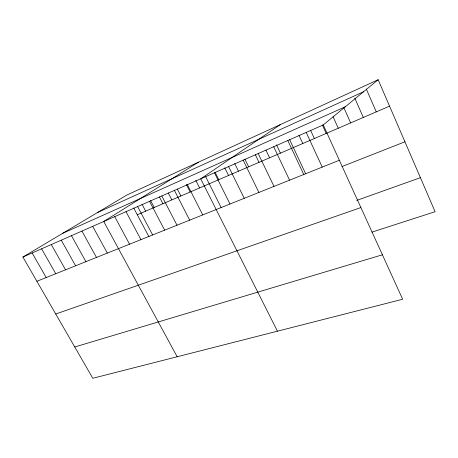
<?xml version="1.0" encoding="UTF-8"?>
<svg xmlns="http://www.w3.org/2000/svg" width="458" height="458" viewBox="0 0 458 458"><rect width="100%" height="100%" fill="white"/><g stroke="black" fill="none" stroke-linecap="round" stroke-linejoin="round"><path stroke-width="0.69" d="M323.262 124.931L402.651 299.257L92.797 378.274L22.9 257.041L323.262 124.931L378.148 79.726L435.1 211.716L371.936 232.12M280.348 124.605L200.719 178.832L277.439 331.186M198.411 162.201L103.726 221.489L177.166 356.759M22.9 257.041L126.826 195.045L378.148 79.726M97.577 212.495L363.56 91.743M62.649 233.328L345.28 106.794M137.291 214.768L389.552 106.153M36.88 281.286L339.349 160.254M342.023 166.535L404.929 141.797M356.702 200.409L420.415 177.675M55.75 314.011L360.893 207.56M74.757 346.981L382.407 254.797M32.134 252.976L46.212 277.554M41.598 248.814L55.767 273.729M51.302 244.549L65.568 269.808M61.252 240.169L75.61 265.789M71.459 235.681L85.915 261.667M81.936 231.072L96.483 257.436M92.688 226.344L107.332 253.097M114.729 216.651L129.562 244.2M126.024 211.682L140.95 239.643M133.696 207.989L148.959 236.763M137.629 206.575L152.646 234.96M142.06 204.302L145.673 211.155M150.596 200.547L154.22 207.474M149.554 201.331L164.662 230.156M161.811 195.944L177.006 225.216M159.407 196.929L162.939 203.724M168.281 193.024L171.83 199.894M177.338 189.04L180.899 195.99M174.412 190.402L189.698 220.138M187.374 184.7L202.751 214.911M186.366 184.563L190.156 192.005M195.795 180.406L199.596 187.94M205.734 176.805L221.162 207.554M215.06 172.191L218.787 179.673M214.453 172.792L230.002 204.01M224.792 167.903L228.536 175.477M228.599 166.569L244.234 198.314M234.725 163.529L238.481 171.195M244.973 159.281L248.642 166.821M243.175 160.157L258.89 192.446M255.335 154.724L259.01 162.355M258.203 153.544L273.999 186.4M265.915 150.069L269.607 157.792M276.529 144.888L280.433 153.132M273.701 146.732L289.576 180.171M287.876 140.663L303.923 174.853M289.696 139.696L305.641 173.737M298.977 135.27L302.801 143.503M306.207 132.431L322.226 167.101M310.524 130.186L314.36 138.528M322.335 124.988L326.182 133.438M333.069 116.681L338.279 128.229M343.683 107.298L350.651 122.904M354.801 98.172L363.314 117.448M366.326 89.064L376.276 111.867"/></g></svg>
